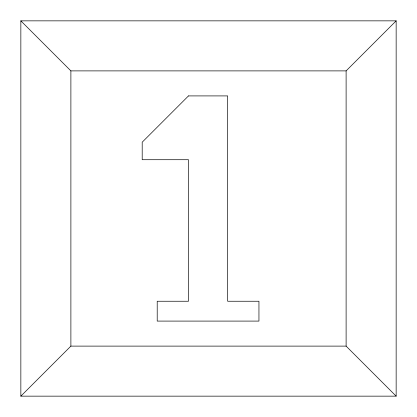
<?xml version="1.0" encoding="UTF-8"?>
<svg xmlns="http://www.w3.org/2000/svg" width="417" height="417" viewBox="0 0 417 417"><rect width="100%" height="100%" fill="white"/><g stroke="black" fill="none" stroke-linecap="round" stroke-linejoin="round"><path stroke-width="0.63" d="M20.85 396.15L70.89 346.11L346.11 346.11L396.15 396.15L20.85 396.15L20.85 20.85L396.15 20.85L396.15 396.15M20.85 20.85L70.89 70.89L346.11 70.89L396.15 20.85M346.11 70.89L346.11 346.11M70.89 70.89L70.89 346.11M188.484 95.91L142.197 142.197L142.197 159.711L188.484 159.711L188.484 301.246L157.209 301.246L157.209 321.09L258.947 321.09L258.947 301.246L227.672 301.246L227.672 95.91L188.484 95.91"/></g></svg>
